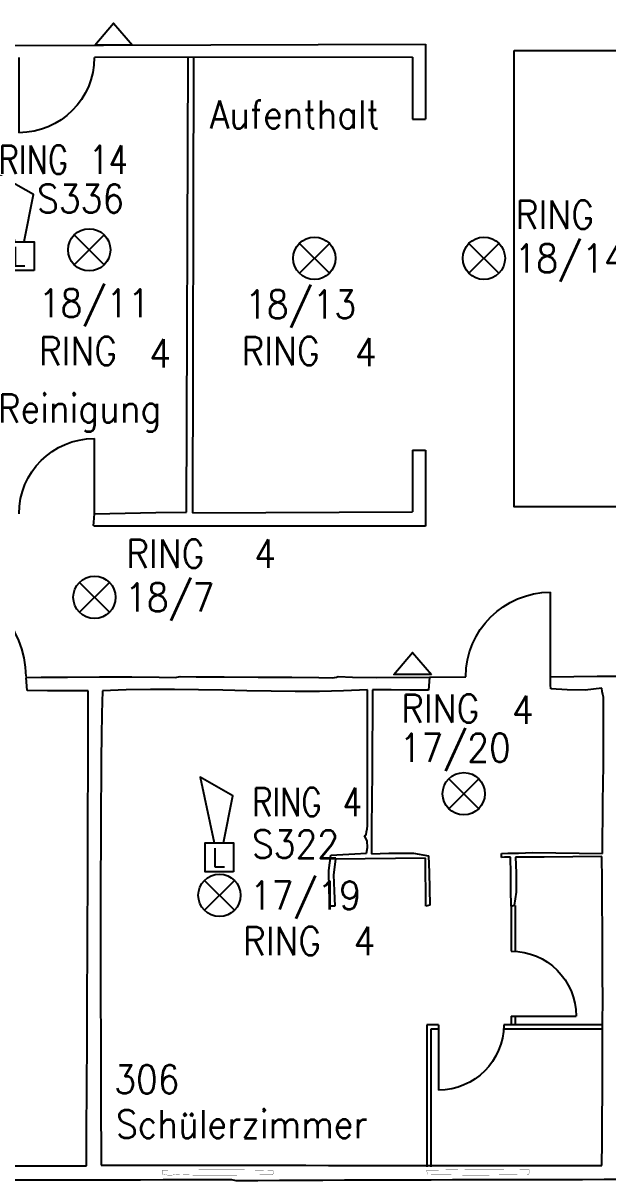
# Model space of a CAD drawing. Extents: x -9.7 to 15.4, y -4.5 to 14.4.
# Drawn here: x -2.01 to 4.21, y -4.52 to 7.8 of the extents above; entities that cross this region are included whole.
import ezdxf
from ezdxf.enums import TextEntityAlignment as Align

# ---------------------------------------------------------------- set-up
doc = ezdxf.new("R2010")
doc.units = 0
doc.header["$LTSCALE"] = 0.000394
doc.header["$MEASUREMENT"] = 0
doc.layers.get('0').update_dxf_attribs({"linetype": 'CONTINUOUS'})
for name, color, linetype in [('Grundriß', 7, 'CONTINUOUS'), ('Raumbezeichnung', 7, 'CONTINUOUS'), ('SECO-BRAND', 240, 'CONTINUOUS'), ('SECO-BRAND_LOOP', 81, 'CONTINUOUS')]:
    doc.layers.add(name, color=color, linetype=linetype)
doc.styles.add('ROMANS', font='romans.shx', dxfattribs={"width": 0.9})

# ---------------------------------------------------------------- blocks, each defined once
blk = doc.blocks.new('Tür')
at = {"layer": 'Grundriß', "linetype": 'Continuous'}
blk.add_line((0, 0), (0, 0.9), dxfattribs=at)
blk.add_arc((0, 0), 0.9, 0, 90, dxfattribs=at)
blk = doc.blocks.new('SecoS-indikator o mg')
blk.add_lwpolyline([(0.2, 0), (-0.2, 0), (0, 0.234)], close=True)
at = {"color": 81, "style": 'ROMANS', "width": 0.9, "flags": 1}
blk.add_attdef('MELDERNUMMER', (0.219, 0.425), '', height=0.3, dxfattribs=at)
at = {"style": 'ROMANS', "width": 0.9, "flags": 1}
for tag, p in [('PRODUKT_1', (-0.267, -0.029)), ('PRODUKT_2', (-0.267, -0.479)), ('TECHNIK', (-0.267, -0.931)), ('SECOPOS', (-0.267, -1.393))]:
    blk.add_attdef(tag, text='', height=0.3, dxfattribs=at).set_placement(p, align=Align.RIGHT)
at = {"color": 81, "style": 'ROMANS', "width": 0.9}
for tag, p in [('LINE_1', (0.219, -0.023)), ('LINE_2', (0.219, -0.475)), ('ZUSATZTEXT', (0.219, -0.92))]:
    blk.add_attdef(tag, p, '', height=0.3, dxfattribs=at)
at = {"layer": 'SECO-BRAND_LOOP', "color": 7, "style": 'ROMANS', "width": 0.8}
for tag, p, flags in [('RING', (0.219, 0.874), 9), ('RINGNUMMER', (1.183, 0.874), 1)]:
    blk.add_attdef(tag, p, '', height=0.3, dxfattribs=dict(at, flags=flags))
blk = doc.blocks.new('SecoS-opt')
for p, q in [((0.159, 0.159), (-0.159, -0.159)), ((-0.159, 0.159), (0.159, -0.159))]:
    blk.add_line(p, q)
blk.add_circle((0, 0), 0.225)
at = {"style": 'ROMANS', "width": 0.9, "flags": 1}
for tag, p in [('PRODUKT_1', (-0.344, -0.147)), ('PRODUKT_2', (-0.344, -0.597)), ('TECHNIK', (-0.344, -1.049)), ('SECOPOS', (-0.344, -1.511))]:
    blk.add_attdef(tag, text='', height=0.3, dxfattribs=at).set_placement(p, align=Align.RIGHT)
at = {"color": 81, "style": 'ROMANS', "width": 0.9}
for tag, p in [('MELDERNUMMER', (0.33, -0.131)), ('LINE_1', (0.33, -0.989)), ('LINE_2', (0.33, -1.441)), ('ZUSATZTEXT', (0.33, -1.886))]:
    blk.add_attdef(tag, p, '', height=0.3, dxfattribs=at)
at = {"layer": 'SECO-BRAND_LOOP', "color": 7, "style": 'ROMANS', "width": 0.8, "flags": 8}
blk.add_attdef('RING', (0.33, -0.579), '', height=0.3, dxfattribs=at)
at = {"layer": 'SECO-BRAND_LOOP', "color": 7, "style": 'ROMANS', "width": 0.8}
blk.add_attdef('RINGNUMMER', (1.294, -0.579), '', height=0.3, dxfattribs=at)
blk = doc.blocks.new('SecoS-sirene loop')
blk.add_lwpolyline([(0.044, 0.307), (0.144, 0.807), (-0.206, 1.007), (-0.056, 0.307)])
blk.add_lwpolyline([(0.15, 0), (-0.15, 0), (-0.15, 0.306), (0.15, 0.306)], close=True)
at = {"color": 82, "style": 'ROMANS'}
blk.add_text('L', height=0.2, dxfattribs=at).set_placement((-0.085, 0.051))
at = {"style": 'ROMANS', "width": 0.9, "flags": 1}
for tag, p in [('PRODUKT_1', (-0.344, 0.022)), ('PRODUKT_2', (-0.344, -0.428)), ('TECHNIK', (-0.344, -0.88)), ('SECOPOS', (-0.344, -1.342))]:
    blk.add_attdef(tag, text='', height=0.3, dxfattribs=at).set_placement(p, align=Align.RIGHT)
at = {"color": 81, "style": 'ROMANS', "width": 0.9}
for tag, p in [('MELDERNUMMER', (0.33, 0.038)), ('LINE_1', (0.33, -0.41)), ('LINE_2', (0.33, -0.861)), ('ZUSATZTEXT', (0.33, -1.307))]:
    blk.add_attdef(tag, p, '', height=0.3, dxfattribs=at)
at = {"layer": 'SECO-BRAND_LOOP', "color": 7, "style": 'ROMANS', "width": 0.8, "flags": 8}
blk.add_attdef('RING', (0.33, 0.487), '', height=0.3, dxfattribs=at)
at = {"layer": 'SECO-BRAND_LOOP', "color": 7, "style": 'ROMANS', "width": 0.8}
blk.add_attdef('RINGNUMMER', (1.294, 0.487), '', height=0.3, dxfattribs=at)

msp = doc.modelspace()

# ---------------------------------------------------------------- linework, layer by layer
at = {"layer": 'Grundriß', "linetype": 'Continuous'}
for p, q in [((-2.557, 7.558), (2.27, 7.572)), ((2.27, 7.572), (2.27, 6.775)), ((2.133, 7.433), (-1.249, 7.431)), ((-0.269, 2.596), (-0.254, 7.432)), ((-0.197, 7.432), (-0.207, 2.589)), ((2.133, 7.433), (2.133, 6.775)), ((2.133, 6.775), (2.27, 6.775)), ((2.133, 3.255), (2.27, 3.255)), ((2.133, 3.255), (2.133, 2.598)), ((2.27, 3.255), (2.27, 2.445)), ((-0.922, 2.584), (-0.595, 2.59)), ((-0.595, 2.59), (-0.269, 2.596)), ((-0.207, 2.589), (2.133, 2.598)), ((-1.259, 2.455), (-1.253, 2.485)), ((-1.253, 2.485), (-1.251, 2.536)), ((-1.251, 2.536), (-1.249, 2.578)), ((-1.249, 2.578), (-0.922, 2.584)), ((-1.255, 2.452), (-1.259, 2.455)), ((-1.252, 2.448), (-1.255, 2.452)), ((-1.248, 2.445), (-1.252, 2.448)), ((2.27, 2.445), (-1.248, 2.445)), ((-1.975, 0.837), (-1.815, 0.84)), ((-1.971, 0.791), (-1.975, 0.837)), ((-1.967, 0.745), (-1.971, 0.791)), ((-1.962, 0.699), (-1.967, 0.745)), ((-1.815, 0.84), (-1.535, 0.842)), ((-1.535, 0.842), (-1.194, 0.843)), ((-1.194, 0.843), (-0.85, 0.843)), ((-0.85, 0.843), (-0.562, 0.841)), ((-0.562, 0.841), (-0.39, 0.838)), ((-0.39, 0.838), (-0.372, 0.841)), ((-0.372, 0.841), (-0.354, 0.845)), ((-0.354, 0.845), (-0.337, 0.849)), ((-0.337, 0.849), (-0.169, 0.845)), ((-0.169, 0.845), (0.13, 0.843)), ((0.13, 0.843), (0.492, 0.842)), ((0.492, 0.842), (0.85, 0.84)), ((0.85, 0.84), (1.137, 0.838)), ((1.137, 0.838), (1.285, 0.834)), ((1.285, 0.834), (1.304, 0.838)), ((1.304, 0.838), (1.324, 0.842)), ((1.324, 0.842), (1.343, 0.846)), ((1.343, 0.846), (1.493, 0.84)), ((1.493, 0.84), (1.744, 0.838)), ((1.744, 0.838), (2.311, 0.841)), ((2.305, 0.748), (2.302, 0.702)), ((2.308, 0.794), (2.305, 0.748)), ((2.311, 0.841), (2.308, 0.794)), ((2.311, 0.841), (2.698, 0.844)), ((3.598, 0.844), (3.846, 0.848)), ((3.599, 0.801), (3.598, 0.844)), ((3.599, 0.759), (3.599, 0.801)), ((3.6, 0.716), (3.599, 0.759)), ((3.846, 0.848), (4.093, 0.85)), ((4.093, 0.85), (4.34, 0.853)), ((-1.746, 0.697), (-1.962, 0.699)), ((-1.53, 0.696), (-1.746, 0.697)), ((-1.314, 0.695), (-1.53, 0.696)), ((-1.314, 0.455), (-1.314, 0.695)), ((-1.314, 0.695), (-1.314, 0.695)), ((-1.164, 0.697), (-1.168, 0.456)), ((-0.91, 0.706), (-1.164, 0.697)), ((-0.654, 0.71), (-0.91, 0.706)), ((-0.398, 0.71), (-0.654, 0.71)), ((-0.141, 0.707), (-0.398, 0.71)), ((0.115, 0.702), (-0.141, 0.707)), ((0.372, 0.697), (0.115, 0.702)), ((0.629, 0.692), (0.372, 0.697)), ((0.886, 0.69), (0.629, 0.692)), ((1.142, 0.69), (0.886, 0.69)), ((1.398, 0.695), (1.142, 0.69)), ((1.653, 0.706), (1.398, 0.695)), ((1.653, 0.416), (1.653, 0.706)), ((1.707, 0.707), (1.706, 0.416)), ((1.905, 0.705), (1.707, 0.707)), ((2.104, 0.703), (1.905, 0.705)), ((2.302, 0.702), (2.104, 0.703)), ((3.776, 0.707), (3.6, 0.716)), ((3.967, 0.701), (3.776, 0.707)), ((4.142, 0.722), (3.967, 0.701)), ((4.148, 0.69), (4.142, 0.722)), ((4.153, 0.658), (4.148, 0.69)), ((4.159, 0.627), (4.153, 0.658)), ((4.161, 0.473), (4.159, 0.627)), ((-1.315, 0.214), (-1.314, 0.455)), ((-1.168, 0.456), (-1.172, 0.215)), ((1.653, 0.127), (1.653, 0.416)), ((1.706, 0.416), (1.704, 0.124)), ((4.161, 0.331), (4.161, 0.473)), ((4.161, 0.156), (4.161, 0.331)), ((-1.315, -0.027), (-1.315, 0.214)), ((-1.172, 0.215), (-1.175, -0.025)), ((1.653, -0.162), (1.653, 0.127)), ((1.704, 0.124), (1.702, -0.168)), ((4.159, -0.099), (4.161, 0.156)), ((-1.316, -0.267), (-1.315, -0.027)), ((-1.175, -0.025), (-1.177, -0.266)), ((4.155, -0.48), (4.159, -0.099)), ((1.653, -0.451), (1.653, -0.162)), ((1.702, -0.168), (1.7, -0.459)), ((-1.317, -0.508), (-1.316, -0.267)), ((-1.177, -0.266), (-1.179, -0.507)), ((1.653, -0.741), (1.653, -0.451)), ((1.7, -0.459), (1.697, -0.75)), ((4.15, -1.033), (4.155, -0.48)), ((-1.317, -0.749), (-1.317, -0.508)), ((-1.179, -0.507), (-1.181, -0.747)), ((-1.318, -0.989), (-1.317, -0.749)), ((-1.181, -0.747), (-1.182, -0.988)), ((1.62, -0.845), (1.626, -0.842)), ((1.648, -0.901), (1.62, -0.845)), ((1.626, -0.842), (1.632, -0.84)), ((1.632, -0.84), (1.639, -0.836)), ((1.639, -0.836), (1.643, -0.805)), ((1.643, -0.805), (1.648, -0.773)), ((1.648, -0.773), (1.653, -0.741)), ((1.697, -0.75), (1.694, -1.038)), ((1.643, -1.031), (1.654, -0.971)), ((1.654, -0.971), (1.648, -0.901)), ((-1.319, -1.23), (-1.318, -0.989)), ((-1.182, -0.988), (-1.183, -1.228)), ((1.242, -1.215), (1.265, -1.051)), ((1.265, -1.051), (1.391, -1.044)), ((1.312, -1.095), (1.293, -1.26)), ((1.63, -1.092), (1.312, -1.095)), ((1.391, -1.044), (1.517, -1.038)), ((1.517, -1.038), (1.643, -1.031)), ((1.949, -1.088), (1.63, -1.092)), ((1.694, -1.038), (1.88, -1.031)), ((1.88, -1.031), (2.141, -1.03)), ((2.269, -1.085), (1.949, -1.088)), ((2.141, -1.03), (2.303, -1.061)), ((2.27, -1.255), (2.269, -1.085)), ((2.303, -1.061), (2.307, -1.236)), ((3.077, -1.034), (3.143, -1.032)), ((3.077, -1.048), (3.077, -1.034)), ((3.077, -1.062), (3.077, -1.048)), ((3.077, -1.076), (3.077, -1.062)), ((3.109, -1.075), (3.077, -1.076)), ((3.141, -1.075), (3.109, -1.075)), ((3.173, -1.075), (3.141, -1.075)), ((3.143, -1.032), (3.258, -1.031)), ((3.175, -1.249), (3.173, -1.075)), ((3.53, -1.074), (3.226, -1.074)), ((3.226, -1.074), (3.231, -1.239)), ((3.258, -1.031), (3.406, -1.025)), ((3.406, -1.025), (3.654, -1.027)), ((3.834, -1.071), (3.53, -1.074)), ((3.654, -1.027), (3.902, -1.03)), ((4.142, -1.067), (3.834, -1.071)), ((3.902, -1.03), (4.15, -1.033)), ((4.145, -1.321), (4.142, -1.067)), ((-1.32, -1.47), (-1.319, -1.23)), ((-1.183, -1.228), (-1.184, -1.469)), ((1.246, -1.423), (1.242, -1.215)), ((1.293, -1.26), (1.298, -1.431)), ((2.272, -1.425), (2.27, -1.255)), ((2.307, -1.236), (2.312, -1.41)), ((3.177, -1.422), (3.175, -1.249)), ((3.231, -1.239), (3.233, -1.446)), ((4.147, -1.574), (4.145, -1.321)), ((-1.321, -1.711), (-1.32, -1.47)), ((-1.184, -1.469), (-1.184, -1.709)), ((1.253, -1.596), (1.246, -1.423)), ((1.298, -1.431), (1.306, -1.595)), ((2.274, -1.595), (2.272, -1.425)), ((2.312, -1.41), (2.317, -1.584)), ((3.178, -1.596), (3.177, -1.422)), ((3.233, -1.446), (3.212, -1.588)), ((1.271, -1.595), (1.253, -1.596)), ((1.289, -1.595), (1.271, -1.595)), ((1.306, -1.595), (1.289, -1.595)), ((2.288, -1.592), (2.274, -1.595)), ((2.302, -1.588), (2.288, -1.592)), ((2.317, -1.584), (2.302, -1.588)), ((3.189, -1.594), (3.178, -1.596)), ((3.178, -1.596), (3.178, -2.072)), ((3.201, -1.591), (3.189, -1.594)), ((3.212, -1.588), (3.201, -1.591)), ((3.223, -1.588), (3.223, -2.074)), ((4.149, -1.827), (4.147, -1.574)), ((-1.322, -1.952), (-1.321, -1.711)), ((-1.184, -1.709), (-1.184, -1.949)), ((4.15, -2.08), (4.149, -1.827)), ((-1.323, -2.192), (-1.322, -1.952)), ((-1.184, -1.949), (-1.184, -2.189)), ((4.151, -2.333), (4.15, -2.08)), ((-1.324, -2.433), (-1.323, -2.192)), ((-1.184, -2.189), (-1.183, -2.429)), ((4.152, -2.585), (4.151, -2.333)), ((-1.325, -2.674), (-1.324, -2.433)), ((-1.183, -2.429), (-1.183, -2.669)), ((4.151, -2.838), (4.152, -2.585)), ((-1.326, -2.914), (-1.325, -2.674)), ((-1.183, -2.669), (-1.182, -2.909)), ((3.178, -2.764), (3.178, -2.858)), ((3.223, -2.764), (3.223, -2.858)), ((-1.327, -3.155), (-1.326, -2.914)), ((-1.182, -2.909), (-1.181, -3.149)), ((2.285, -2.858), (2.285, -4.365)), ((2.409, -2.858), (2.285, -2.858)), ((2.327, -2.903), (2.327, -4.365)), ((2.409, -2.903), (2.327, -2.903)), ((4.151, -2.903), (3.1, -2.903)), ((4.151, -2.858), (3.101, -2.858)), ((4.151, -3.09), (4.151, -2.838)), ((-1.328, -3.395), (-1.327, -3.155)), ((-1.181, -3.149), (-1.181, -3.389)), ((4.15, -3.342), (4.151, -3.09)), ((-1.33, -3.636), (-1.328, -3.395)), ((-1.181, -3.389), (-1.18, -3.629)), ((4.149, -3.595), (4.15, -3.342)), ((-1.331, -3.876), (-1.33, -3.636)), ((-1.18, -3.629), (-1.179, -3.869)), ((4.148, -3.847), (4.149, -3.595)), ((-1.332, -4.117), (-1.331, -3.876)), ((-1.179, -3.869), (-1.178, -4.108)), ((4.146, -4.099), (4.148, -3.847)), ((-1.333, -4.357), (-1.332, -4.117)), ((-1.178, -4.108), (-1.177, -4.348)), ((4.144, -4.351), (4.146, -4.099)), ((-2.095, -4.356), (-1.841, -4.356)), ((-1.841, -4.356), (-1.587, -4.357)), ((-1.587, -4.357), (-1.333, -4.357)), ((-1.177, -4.348), (-1.177, -4.348)), ((-1.177, -4.348), (-0.936, -4.348)), ((-0.936, -4.348), (-0.694, -4.348)), ((-0.694, -4.348), (-0.453, -4.348)), ((-0.453, -4.348), (-0.211, -4.348)), ((-0.211, -4.348), (0.031, -4.349)), ((0.031, -4.349), (0.272, -4.349)), ((0.272, -4.349), (0.514, -4.349)), ((0.514, -4.349), (0.756, -4.35)), ((0.756, -4.35), (0.997, -4.35)), ((0.997, -4.35), (1.239, -4.351)), ((1.239, -4.351), (1.481, -4.351)), ((1.481, -4.351), (1.723, -4.352)), ((1.723, -4.352), (1.965, -4.352)), ((1.965, -4.352), (2.207, -4.353)), ((2.207, -4.353), (2.449, -4.353)), ((2.449, -4.353), (2.691, -4.353)), ((2.691, -4.353), (2.933, -4.353)), ((2.933, -4.353), (3.175, -4.353)), ((3.175, -4.353), (3.417, -4.353)), ((3.417, -4.353), (3.66, -4.352)), ((3.66, -4.352), (3.902, -4.352)), ((3.902, -4.352), (4.144, -4.351)), ((4.144, -4.351), (4.144, -4.351)), ((-1.967, -4.509), (-2.209, -4.509)), ((-1.726, -4.508), (-1.967, -4.509)), ((-1.484, -4.508), (-1.726, -4.508)), ((-1.243, -4.507), (-1.484, -4.508)), ((-1.001, -4.507), (-1.243, -4.507)), ((-0.759, -4.507), (-1.001, -4.507)), ((-0.517, -4.506), (-0.759, -4.507)), ((-0.275, -4.506), (-0.517, -4.506)), ((-0.032, -4.506), (-0.275, -4.506)), ((0.211, -4.505), (-0.032, -4.506)), ((0.226, -4.509), (0.211, -4.505)), ((0.242, -4.512), (0.226, -4.509)), ((0.258, -4.516), (0.242, -4.512)), ((0.488, -4.514), (0.258, -4.516)), ((0.258, -4.516), (0.258, -4.516)), ((0.718, -4.513), (0.488, -4.514)), ((0.948, -4.512), (0.718, -4.513)), ((1.178, -4.511), (0.948, -4.512)), ((1.408, -4.51), (1.178, -4.511)), ((1.638, -4.509), (1.408, -4.51)), ((1.868, -4.509), (1.638, -4.509)), ((2.098, -4.508), (1.868, -4.509)), ((2.328, -4.507), (2.098, -4.508)), ((2.558, -4.506), (2.328, -4.507)), ((2.788, -4.506), (2.558, -4.506)), ((3.019, -4.505), (2.788, -4.506)), ((3.249, -4.505), (3.019, -4.505)), ((3.479, -4.504), (3.249, -4.505)), ((3.709, -4.503), (3.479, -4.504)), ((3.939, -4.503), (3.709, -4.503)), ((4.169, -4.502), (3.939, -4.503)), ((4.399, -4.502), (4.169, -4.502))]:
    msp.add_line(p, q, dxfattribs=at)
msp.add_lwpolyline([(3.211, 7.503), (12.992, 7.503), (12.992, 2.651), (3.211, 2.651)], close=True, dxfattribs=at)
at = {"layer": 'Grundriß', "linetype": 'Continuous', "const_width": 0.0023}
for points in [[(0.656, -4.432), (0.653, -4.438), (0.649, -4.445), (0.646, -4.452), (0.063, -4.455), (-0.202, -4.454), (-0.377, -4.448), (-0.43, -4.455), (-0.474, -4.454), (-0.524, -4.444), (-0.524, -4.43), (-0.524, -4.416), (-0.524, -4.401), (0.002, -4.399), (0.299, -4.399), (0.478, -4.401), (0.649, -4.406), (0.652, -4.415), (0.654, -4.423)], [(3.379, -4.423), (3.373, -4.432), (3.367, -4.44), (3.362, -4.449), (2.944, -4.454), (2.666, -4.454), (2.29, -4.45), (2.287, -4.434), (2.285, -4.419), (2.283, -4.403), (2.686, -4.396), (2.968, -4.395), (3.372, -4.398), (3.374, -4.407), (3.377, -4.415)]]:
    msp.add_lwpolyline(points, close=True, dxfattribs=at)

# ---------------------------------------------------------------- block references
at = {"layer": 'Grundriß', "linetype": 'Continuous'}
for p, xscale, yscale, zscale, rotation in [((-2.05, 7.431), -0.8894970059011934, 0.8894970059011934, 0.8894970059011934, 180), ((3.178, -2.764), -0.7687702556845959, 0.7687702556845959, 0.7687702556845959, 270), ((2.409, -2.858), -0.7687702556845959, 0.7687702556845959, 0.7687702556845959, 180)]:
    msp.add_blockref('Tür', p, dxfattribs=dict(at, xscale=xscale, yscale=yscale, zscale=zscale, rotation=rotation))
for p, xscale, yscale, zscale in [((-1.249, 2.578), -0.8894970059011934, 0.8894970059011934, 0.8894970059011934), ((-2.964, 0.847), 1.099458371580859, 1.099458371580859, 1.099458371580859)]:
    msp.add_blockref('Tür', p, dxfattribs=dict(at, xscale=xscale, yscale=yscale, zscale=zscale))
at = {"layer": 'Grundriß', "linetype": 'Continuous', "xscale": -1}
msp.add_blockref('Tür', (3.598, 0.844), dxfattribs=at)
at = {"layer": 'SECO-BRAND', "linetype": 'Continuous'}
for p in [(-1.044, 7.561), (2.133, 0.87)]:
    msp.add_blockref('SecoS-indikator o mg', p, dxfattribs=at)
at = {"layer": 'SECO-BRAND'}
ref = msp.add_blockref('SecoS-sirene loop', (-2.04, 5.165), dxfattribs=at)
ref.add_attrib('MELDERNUMMER', 'S336', (-1.858, 5.78), dxfattribs={"layer": '0', "color": 81, "height": 0.3, "style": 'ROMANS', "width": 0.9})
ref.add_attrib('RING', 'RING', (-2.268, 6.194), dxfattribs={"layer": 'SECO-BRAND_LOOP', "color": 7, "height": 0.3, "style": 'ROMANS', "width": 0.8, "flags": 8})
ref.add_attrib('RINGNUMMER', '14', (-1.304, 6.194), dxfattribs={"layer": 'SECO-BRAND_LOOP', "color": 7, "height": 0.3, "style": 'ROMANS', "width": 0.8})
at = {"layer": 'SECO-BRAND', "linetype": 'Continuous'}
ref = msp.add_blockref('SecoS-opt', (2.89, 5.295), dxfattribs=at)
ref.add_attrib('MELDERNUMMER', '18/14E', (3.215, 5.145), dxfattribs={"layer": '0', "color": 81, "height": 0.3, "style": 'ROMANS', "width": 0.9})
ref.add_attrib('RINGNUMMER', '4', (4.586, 5.608), dxfattribs={"layer": 'SECO-BRAND_LOOP', "color": 7, "height": 0.3, "style": 'ROMANS', "width": 0.9})
ref.add_attrib('RING', 'RING', (3.226, 5.608), dxfattribs={"layer": 'SECO-BRAND_LOOP', "color": 7, "height": 0.3, "style": 'ROMANS', "width": 0.9, "flags": 8})
ref = msp.add_blockref('SecoS-opt', (-1.304, 5.385), dxfattribs=at)
ref.add_attrib('MELDERNUMMER', '18/11', (-1.84, 4.668), dxfattribs={"layer": '0', "color": 81, "height": 0.3, "style": 'ROMANS', "width": 0.9})
ref.add_attrib('RINGNUMMER', '4', (-0.665, 4.134), dxfattribs={"layer": 'SECO-BRAND_LOOP', "color": 7, "height": 0.3, "style": 'ROMANS', "width": 0.9})
ref.add_attrib('RING', 'RING', (-1.84, 4.16), dxfattribs={"layer": 'SECO-BRAND_LOOP', "color": 7, "height": 0.3, "style": 'ROMANS', "width": 0.9, "flags": 8})
ref = msp.add_blockref('SecoS-opt', (1.089, 5.295), dxfattribs=at)
ref.add_attrib('MELDERNUMMER', '18/13', (0.352, 4.655), dxfattribs={"layer": '0', "color": 81, "height": 0.3, "style": 'ROMANS', "width": 0.9})
ref.add_attrib('RINGNUMMER', '4', (1.52, 4.147), dxfattribs={"layer": 'SECO-BRAND_LOOP', "color": 7, "height": 0.3, "style": 'ROMANS', "width": 0.9})
ref.add_attrib('RING', 'RING', (0.313, 4.16), dxfattribs={"layer": 'SECO-BRAND_LOOP', "color": 7, "height": 0.3, "style": 'ROMANS', "width": 0.9, "flags": 8})
ref = msp.add_blockref('SecoS-opt', (-1.248, 1.69), dxfattribs=at)
ref.add_attrib('MELDERNUMMER', '18/7', (-0.923, 1.54), dxfattribs={"layer": '0', "color": 81, "height": 0.3, "style": 'ROMANS', "width": 0.9})
ref.add_attrib('RINGNUMMER', '4', (0.448, 2.003), dxfattribs={"layer": 'SECO-BRAND_LOOP', "color": 7, "height": 0.3, "style": 'ROMANS', "width": 0.9})
ref.add_attrib('RING', 'RING', (-0.912, 2.003), dxfattribs={"layer": 'SECO-BRAND_LOOP', "color": 7, "height": 0.3, "style": 'ROMANS', "width": 0.9, "flags": 8})
ref = msp.add_blockref('SecoS-opt', (2.676, -0.399), dxfattribs=at)
ref.add_attrib('MELDERNUMMER', '17/20', (1.995, -0.06), dxfattribs={"layer": '0', "color": 81, "height": 0.3, "style": 'ROMANS', "width": 0.9})
ref.add_attrib('RINGNUMMER', '4', (3.187, 0.343), dxfattribs={"layer": 'SECO-BRAND_LOOP', "color": 7, "height": 0.3, "style": 'ROMANS', "width": 0.9})
ref.add_attrib('RING', 'RING', (2.009, 0.357), dxfattribs={"layer": 'SECO-BRAND_LOOP', "color": 7, "height": 0.3, "style": 'ROMANS', "width": 0.9, "flags": 8})
at = {"layer": 'SECO-BRAND'}
ref = msp.add_blockref('SecoS-sirene loop', (0.08, -1.228), dxfattribs=at)
ref.add_attrib('MELDERNUMMER', 'S322', (0.425, -1.085), dxfattribs={"layer": '0', "color": 81, "height": 0.3, "style": 'ROMANS', "width": 0.9})
ref.add_attrib('RING', 'RING', (0.425, -0.637), dxfattribs={"layer": 'SECO-BRAND_LOOP', "color": 7, "height": 0.3, "style": 'ROMANS', "width": 0.8, "flags": 8})
ref.add_attrib('RINGNUMMER', '4', (1.389, -0.637), dxfattribs={"layer": 'SECO-BRAND_LOOP', "color": 7, "height": 0.3, "style": 'ROMANS', "width": 0.8})
at = {"layer": 'SECO-BRAND', "linetype": 'Continuous'}
ref = msp.add_blockref('SecoS-opt', (0.08, -1.479), dxfattribs=at)
ref.add_attrib('MELDERNUMMER', '17/19', (0.404, -1.63), dxfattribs={"layer": '0', "color": 81, "height": 0.3, "style": 'ROMANS', "width": 0.9})
ref.add_attrib('RINGNUMMER', '4', (1.506, -2.114), dxfattribs={"layer": 'SECO-BRAND_LOOP', "color": 7, "height": 0.3, "style": 'ROMANS', "width": 0.9})
ref.add_attrib('RING', 'RING', (0.328, -2.114), dxfattribs={"layer": 'SECO-BRAND_LOOP', "color": 7, "height": 0.3, "style": 'ROMANS', "width": 0.9, "flags": 8})

# ---------------------------------------------------------------- texts
at = {"layer": 'Raumbezeichnung', "linetype": 'Continuous', "style": 'ROMANS', "width": 0.9}
for s, p in [('Aufenthalt', (-0.024, 6.674)), ('Reinigung', (-2.276, 3.549)), ('306', (-1.038, -3.587)), ('Schülerzimmer', (-1.02, -4.063))]:
    msp.add_text(s, height=0.3, dxfattribs=at).set_placement(p)

doc.saveas('drawing.dxf')
